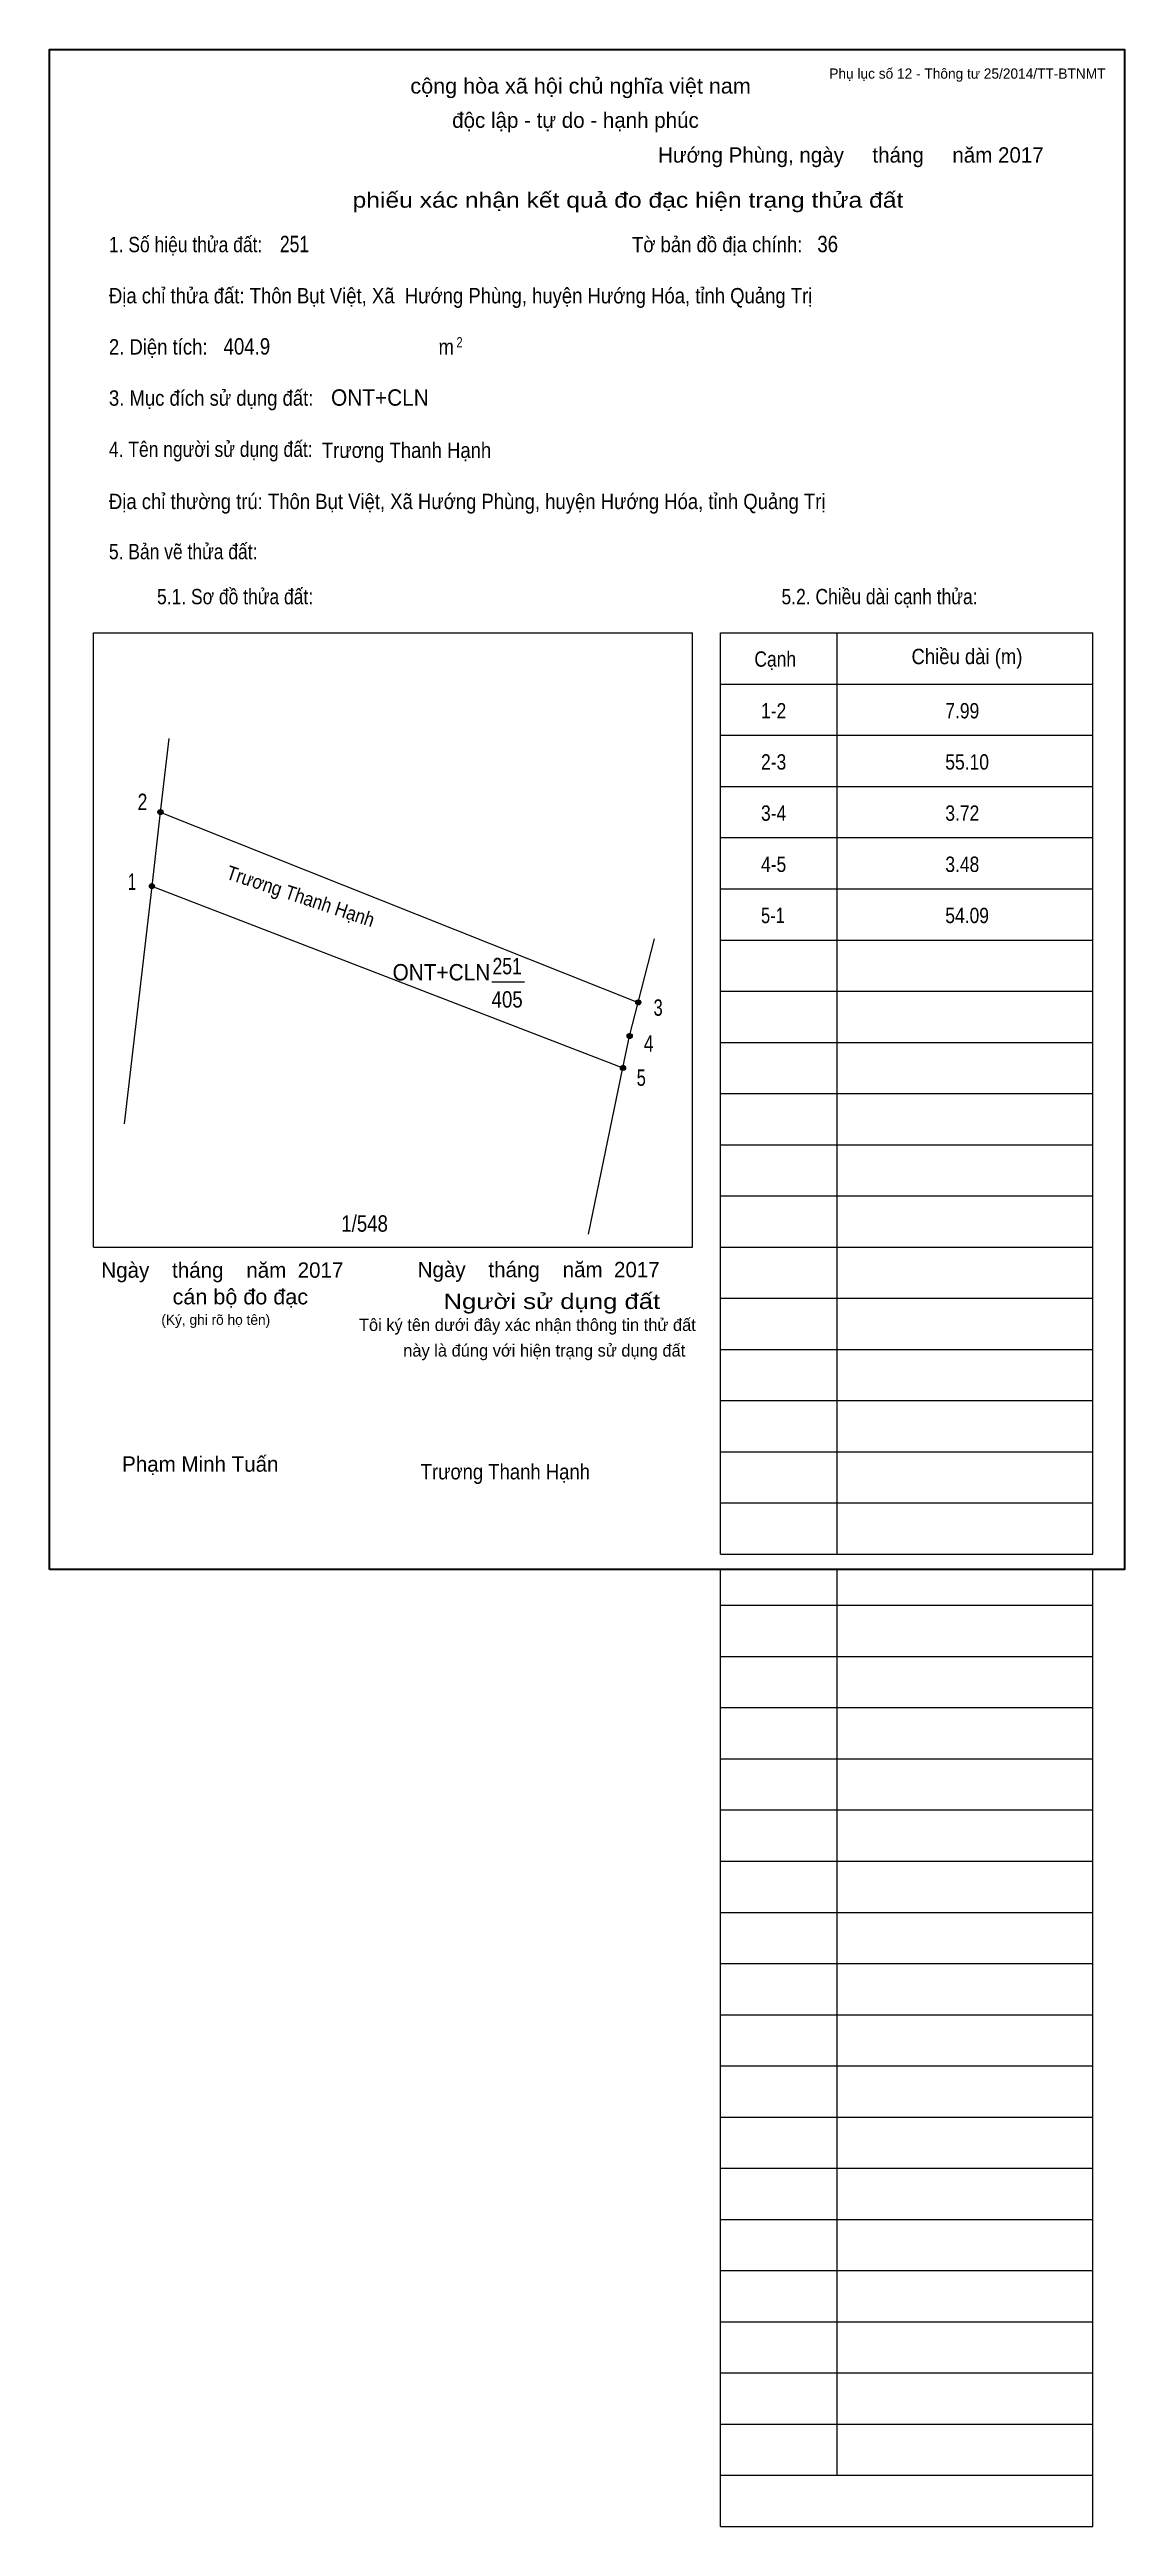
# Model space of a CAD drawing. Header units: centimetres. Extents: x 0 to 21, y -18.7 to 29.7.
import ezdxf
from ezdxf.enums import TextEntityAlignment as Align

# ---------------------------------------------------------------- set-up
doc = ezdxf.new("R2010")
doc.units = ezdxf.units.CM
doc.header["$LTSCALE"] = 0.12
for name, color, linetype in [('2', 7, 'Continuous'), ('30', 7, 'Continuous'), ('34', 7, 'Continuous')]:
    doc.layers.add(name, color=color, linetype=linetype)
for name, color, linetype, lineweight in [('32', 7, 'Continuous', 13), ('33', 7, 'Continuous', 13), ('6', 7, 'Continuous', 13), ('63', 7, 'Continuous', 13)]:
    doc.layers.add(name, color=color, linetype=linetype, lineweight=lineweight)

msp = doc.modelspace()

# ---------------------------------------------------------------- hatches: boundary and pattern name
at = {"layer": '32'}
for points in [[(2.2169, 14.8004, 1), (2.1169, 14.8004, 1)], [(2.0509, 13.3523, 1), (1.9509, 13.3523, 1)], [(11.5509, 11.0799, 1), (11.4509, 11.0799, 1)], [(11.3831, 10.4233, 1), (11.2831, 10.4233, 1)], [(11.2536, 9.8014, 1), (11.1536, 9.8014, 1)]]:
    msp.add_hatch(color=256, dxfattribs=at).paths.add_polyline_path(points)

# ---------------------------------------------------------------- linework, layer by layer
for centre in [(2.1669, 14.8004), (2.0009, 13.3523), (11.5009, 11.0799), (11.3331, 10.4233), (11.2036, 9.8014)]:
    msp.add_circle(centre, 0.05, dxfattribs=at)
at = {"layer": '33'}
msp.add_line((8.64, 11.48), (9.28, 11.48), dxfattribs=at)
at = {"layer": '6'}
for p, q in [((2.16, 14.8), (11.5, 11.08)), ((2, 13.35), (1.46, 8.71)), ((2, 13.35), (11.2, 9.8)), ((11.5, 11.08), (11.82, 12.32)), ((10.53, 6.55), (11.2, 9.8))]:
    msp.add_line(p, q, dxfattribs=at)
for points in [[(2.33, 16.24), (2.16, 14.8), (2, 13.35)], [(11.2, 9.8), (11.33, 10.42), (11.5, 11.08)]]:
    msp.add_lwpolyline(points, dxfattribs=at)
at = {"layer": '63'}
for p, q in [((0.86, 18.3), (12.56, 18.3)), ((0.86, 6.3), (0.86, 18.3)), ((12.56, 6.3), (12.56, 18.3)), ((13.11, 18.3), (20.38, 18.3)), ((13.11, 0.3), (13.11, 18.3)), ((15.39, 0.3), (15.39, 18.3)), ((20.38, 0.3), (20.38, 18.3)), ((13.11, 17.3), (20.38, 17.3)), ((13.11, 16.3), (20.38, 16.3)), ((13.11, 15.3), (20.38, 15.3)), ((13.11, 14.3), (20.38, 14.3)), ((13.11, 13.3), (20.38, 13.3)), ((13.11, 12.3), (20.38, 12.3)), ((13.11, 11.3), (20.38, 11.3)), ((13.11, 10.3), (20.38, 10.3)), ((13.11, 9.3), (20.38, 9.3)), ((13.11, 8.3), (20.38, 8.3)), ((13.11, 7.3), (20.38, 7.3)), ((0.86, 6.3), (12.56, 6.3)), ((13.11, 6.3), (20.38, 6.3)), ((13.11, 5.3), (20.38, 5.3)), ((13.11, 4.3), (20.38, 4.3)), ((13.11, 3.3), (20.38, 3.3)), ((13.11, 2.3), (20.38, 2.3)), ((13.11, 1.3), (20.38, 1.3)), ((13.11, 0.3), (20.38, 0.3)), ((13.11, -18.7), (13.11, 0)), ((15.39, -17.7), (15.39, 0)), ((20.38, -18.7), (20.38, 0)), ((13.11, -0.7), (20.38, -0.7)), ((13.11, -0.7), (20.38, -0.7)), ((13.11, -1.7), (20.38, -1.7)), ((13.11, -2.7), (20.38, -2.7)), ((13.11, -3.7), (20.38, -3.7)), ((13.11, -4.7), (20.38, -4.7)), ((13.11, -5.7), (20.38, -5.7)), ((13.11, -6.7), (20.38, -6.7)), ((13.11, -7.7), (20.38, -7.7)), ((13.11, -8.7), (20.38, -8.7)), ((13.11, -9.7), (20.38, -9.7)), ((13.11, -10.7), (20.38, -10.7)), ((13.11, -11.7), (20.38, -11.7)), ((13.11, -12.7), (20.38, -12.7)), ((13.11, -13.7), (20.38, -13.7)), ((13.11, -14.7), (20.38, -14.7)), ((13.11, -15.7), (20.38, -15.7)), ((13.11, -16.7), (20.38, -16.7)), ((13.11, -17.7), (20.38, -17.7)), ((13.11, -18.7), (20.38, -18.7))]:
    msp.add_line(p, q, dxfattribs=at)
at = {"layer": '63', "lineweight": 35}
msp.add_lwpolyline([(0, 0), (0, 29.7), (21, 29.7), (21, 0)], close=True, dxfattribs=at)

# ---------------------------------------------------------------- texts
at = {"layer": '2', "width": 0.9}
msp.add_text('Trương Thanh Hạnh', height=0.2735, rotation=341.577, dxfattribs=at).set_placement((4.8618, 13.0264), align=Align.CENTER)
at = {"layer": '30'}
for s, height, width, p in [('1-2', 0.3, 0.85, (13.9, 16.63)), ('7.99', 0.3, 0.85, (17.5, 16.63)), ('2-3', 0.3, 0.85, (13.9, 15.63)), ('55.10', 0.3, 0.85, (17.5, 15.63)), ('3-4', 0.3, 0.85, (13.9, 14.63)), ('3.72', 0.3, 0.85, (17.5, 14.63)), ('4-5', 0.3, 0.85, (13.9, 13.63)), ('3.48', 0.3, 0.85, (17.5, 13.63)), ('5-1', 0.3, 0.8, (13.9, 12.63)), ('54.09', 0.3, 0.85, (17.5, 12.63)), ('1/548', 0.32, 0.85, (5.7, 6.6))]:
    msp.add_text(s, height=height, dxfattribs=dict(at, width=width)).set_placement(p)
at = {"layer": '32'}
for s, width, p in [('2', 0.8, (1.815, 14.84)), ('1', 0.65, (1.61, 13.28)), ('3', 0.75, (11.89, 10.82)), ('4', 0.8, (11.705, 10.12)), ('5', 0.75, (11.56, 9.45))]:
    msp.add_text(s, height=0.32, dxfattribs=dict(at, width=width)).set_placement(p, align=Align.CENTER)
at = {"layer": '33', "width": 0.95}
msp.add_text('ONT+CLN', height=0.32, dxfattribs=at).set_placement((8.61, 11.51), align=Align.RIGHT)
at = {"layer": '33'}
for s, width, p in [('251', 0.8, (8.94, 11.63)), ('405', 0.85, (8.94, 10.98))]:
    msp.add_text(s, height=0.32, dxfattribs=dict(at, width=width)).set_placement(p, align=Align.CENTER)
at = {"layer": '34'}
for s, width, p in [('251', 0.8, (4.5, 25.74)), ('36', 0.85, (15, 25.74)), ('404.9', 0.85, (3.4, 23.74)), ('ONT+CLN', 0.95, (5.5, 22.74))]:
    msp.add_text(s, height=0.32, dxfattribs=dict(at, width=width)).set_placement(p)
at = {"layer": '63', "width": 1.05}
msp.add_text('cộng hòa xã hội chủ nghĩa việt nam', height=0.3, dxfattribs=at).set_placement((10.375, 28.84), align=Align.CENTER)
at = {"layer": '63'}
for s, height, p in [('Phụ lục số 12 - Thông tư 25/2014/TT-BTNMT', 0.2, (20.63, 29.13)), ('Ngày    tháng    năm  2017', 0.3, (5.74, 5.7)), ('Ngày    tháng    năm  2017', 0.3, (11.92, 5.71)), ('(Ký, ghi rõ họ tên)', 0.2, (4.31, 4.78))]:
    msp.add_text(s, height=height, dxfattribs=at).set_placement(p, align=Align.RIGHT)
for s, height, p in [('độc lập - tự do - hạnh phúc', 0.3, (10.275, 28.17)), ('Hướng Phùng, ngày     tháng     năm 2017', 0.3, (15.655, 27.49)), ('Tôi ký tên dưới đây xác nhận thông tin thử đất', 0.24, (9.335, 4.66)), ('này là đúng với hiện trạng sử dụng đất', 0.24, (9.665, 4.16)), ('Phạm Minh Tuấn', 0.3, (2.945, 1.91))]:
    msp.add_text(s, height=height, dxfattribs=at).set_placement(p, align=Align.CENTER)
for s, width, p in [('phiếu xác nhận kết quả đo đạc hiện trạng thửa đất', 1.2, (16.68, 26.61)), ('cán bộ đo đạc', 1.05, (5.05, 5.18)), ('Người sử dụng đất', 1.25, (11.93, 5.09))]:
    msp.add_text(s, height=0.3, dxfattribs=dict(at, width=width)).set_placement(p, align=Align.RIGHT)
for s, height, width, p in [('1. Số hiệu thửa đất:', 0.3, 0.85, (1.16, 25.74)), ('Tờ bản đồ địa chính:', 0.3, 0.9, (11.38, 25.74)), ('Địa chỉ thửa đất: Thôn Bụt Việt, Xã  Hướng Phùng, huyện Hướng Hóa, tỉnh Quảng Trị', 0.3, 0.9, (1.16, 24.74)), ('2. Diện tích:', 0.3, 0.9, (1.16, 23.74)), ('m', 0.3, 0.9, (7.6, 23.74)), ('2', 0.2, 0.8, (7.95, 23.88)), ('3. Mục đích sử dụng đất:', 0.3, 0.9, (1.16, 22.74)), ('4. Tên người sử dụng đất:', 0.3, 0.85, (1.16, 21.74)), ('Trương Thanh Hạnh', 0.3, 0.9, (5.32, 21.72)), ('Địa chỉ thường trú: Thôn Bụt Việt, Xã Hướng Phùng, huyện Hướng Hóa, tỉnh Quảng Trị', 0.3, 0.9, (1.16, 20.72)), ('5. Bản vẽ thửa đất:', 0.3, 0.85, (1.16, 19.74)), ('5.1. Sơ đồ thửa đất:', 0.3, 0.85, (2.1, 18.86)), ('5.2. Chiều dài cạnh thửa:', 0.3, 0.85, (14.3, 18.86)), ('Cạnh', 0.3, 0.85, (13.77, 17.64)), ('Chiều dài (m)', 0.3, 0.9, (16.84, 17.69)), ('Trương Thanh Hạnh', 0.3, 0.9, (7.25, 1.76))]:
    msp.add_text(s, height=height, dxfattribs=dict(at, width=width)).set_placement(p)

doc.saveas('drawing.dxf')
